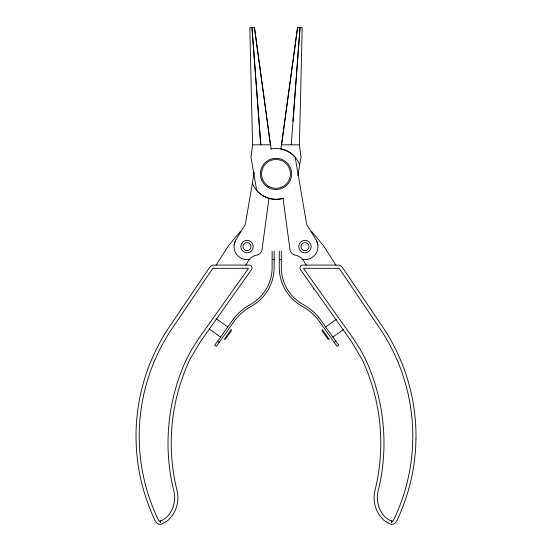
<?xml version="1.0" encoding="UTF-8"?>
<svg xmlns="http://www.w3.org/2000/svg" width="552" height="552" viewBox="0 0 552 552"><rect width="100%" height="100%" fill="white"/><g stroke="black" fill="none" stroke-linecap="round" stroke-linejoin="round"><path stroke-width="0.83" d="M160.459 522.785L160.101 521.185A2.125 2.125 0 0 1 158.472 520.163L158.362 519.956A192.772 192.772 0 0 1 139.546 447.32L139.242 438.93A192.855 192.855 0 0 1 172.41 328.04L212.113 269.417A2.581 2.581 0 0 1 214.135 268.3L248.538 268.3L198.237 339.218L192.027 348.988L186.928 358.276A199.81 199.81 0 0 0 173.866 491.114L174.128 492.246A27.6 27.6 0 0 1 167.891 515.941A18.057 18.057 0 0 1 161.584 520.584L160.177 521.198L160.632 521.005M297.873 175.55L301.033 157.113L299.432 144.817L302.185 27.6L297.542 27.6L280.899 148.936C289.324 150.586 296.741 156.72 299.715 164.806M291.221 144.817L300.046 27.6L293.002 121.378M271.101 148.936L254.458 27.6L249.814 27.6L252.568 144.817L250.967 157.113L256.673 190.419C262.931 197.871 273.682 201.163 283.01 198.306L289.972 249.504A6.831 6.831 0 0 0 295.21 255.176A12.73 12.73 0 0 1 302.579 259.178L306.243 265.091M297.542 27.6L281.603 144.817L299.432 144.817M268.99 198.306L262.027 249.504A6.831 6.831 0 0 1 256.79 255.176A12.73 12.73 0 0 0 249.421 259.178L245.757 265.091M254.244 172.286L245.309 224.478L235.752 240.099L234.117 244.909M391.789 521.198L391.541 522.785L391.899 521.185A2.125 2.125 0 0 0 393.528 520.163L393.638 519.956A192.772 192.772 0 0 0 412.454 447.32L412.758 438.93A192.855 192.855 0 0 0 379.59 328.04L339.887 269.417A2.581 2.581 0 0 0 337.865 268.3L303.462 268.3L353.763 339.218L359.973 348.988L365.072 358.276A199.81 199.81 0 0 1 378.134 491.114L377.872 492.246A27.6 27.6 0 0 0 384.109 515.941A18.057 18.057 0 0 0 390.416 520.584L391.879 521.198L391.368 521.005M391.541 522.785L391.699 522.019L391.699 522.799M216.136 265.091L228.197 246.13L240.444 231.357M224.14 339.57L231.329 329.447M225.299 339.321L231.474 330.62M325.714 326.894L336.478 319.256M332.897 337.017L343.668 329.378M334.229 342.357L335.864 341.198M283.438 198.189C271.246 202.26 256.763 195.291 252.374 183.202M249.221 259.412L245.323 259.516A13.013 13.013 0 0 1 235.752 240.099M160.211 521.198L160.301 522.799M252.568 144.817L270.397 144.817L254.458 27.6M272.136 259.654L274.137 259.654M279.312 259.654L281.313 259.654M302.779 259.412L306.677 259.516A13.013 13.013 0 0 0 316.248 240.099L306.691 224.478L295.175 157.175A25.44 25.44 0 0 0 270.97 148.964M216.294 318.78L227.734 326.894M209.111 328.902L220.552 337.017M217.585 341.198L219.22 342.357M311.556 231.357L323.803 246.13L335.864 265.091M318.759 317.331L338.721 345.228L337.093 346.38L318.394 320.043A54.117 54.117 0 0 0 302.151 306.263A44.367 44.367 0 0 1 279.271 267.499L279.312 251.139M322.12 329.447L329.309 339.57M321.975 330.62L328.15 339.321M313.15 288.344L313.598 289.007M316.248 240.099L317.883 244.909M281.313 251.139L281.347 269.866A42.359 42.359 0 0 0 301.082 303.303L303.158 304.531A55.993 55.993 0 0 1 310.824 309.644L311.542 310.224A55.993 55.993 0 0 1 318.732 317.31M274.137 251.139L274.171 267.499A44.367 44.367 0 0 1 251.291 306.263A54.117 54.117 0 0 0 235.048 320.043L216.356 346.38L214.728 345.228L234.69 317.331A55.966 55.966 0 0 1 241.907 310.231L242.625 309.644A55.966 55.966 0 0 1 250.256 304.559L252.367 303.303A42.359 42.359 0 0 0 272.101 269.866L272.136 251.139M415.966 438.978L415.656 447.506A196.029 196.029 0 0 1 396.508 521.385A5.334 5.334 0 0 1 391.202 524.379L389.112 523.517A21.273 21.273 0 0 1 381.68 518.038A30.795 30.795 0 0 1 375.001 490.397A196.622 196.622 0 0 0 362.181 359.662L351.12 341.026L300.426 269.555A2.898 2.898 0 0 1 302.862 265.091L337.762 265.091A5.775 5.775 0 0 1 342.509 267.575L382.26 326.267A196.029 196.029 0 0 1 415.966 438.978M190.288 358.745L189.819 359.662A196.622 196.622 0 0 0 176.999 490.397A30.795 30.795 0 0 1 170.32 518.038A21.273 21.273 0 0 1 162.888 523.517L160.798 524.379A5.334 5.334 0 0 1 155.491 521.385A196.029 196.029 0 0 1 136.344 447.506L136.034 438.978A196.029 196.029 0 0 1 169.74 326.267L209.491 267.575A5.775 5.775 0 0 1 214.238 265.091L249.138 265.091A2.898 2.898 0 0 1 251.415 269.776L200.88 341.026L190.288 358.745M243.246 241.686L242.632 242.218A6.21 6.21 0 0 0 244.646 252.347L245.419 252.602A6.21 6.21 0 0 0 248.628 252.602L250.125 251.988A6.21 6.21 0 0 0 251.408 242.218L250.801 241.686A6.21 6.21 0 0 0 244.646 240.872L243.246 241.686M301.199 241.686L300.592 242.218A6.21 6.21 0 0 0 301.875 251.988L303.372 252.602A6.21 6.21 0 0 0 306.581 252.602L307.354 252.347A6.21 6.21 0 0 0 309.368 242.218L307.354 240.872A6.21 6.21 0 0 0 301.199 241.686M253.734 51.039L251.953 27.6L260.779 144.817L253.734 51.039M244.584 249.787A4.002 4.002 0 0 0 250.994 247.13A4.002 4.002 0 0 0 245.488 242.908A4.002 4.002 0 0 0 244.584 249.787M268.189 187.425A15.622 15.622 0 0 0 291.622 173.901A15.622 15.622 0 0 0 268.189 160.377A15.622 15.622 0 0 0 268.189 187.425M268.783 186.397A14.428 14.428 0 0 0 290.428 173.901A14.428 14.428 0 0 0 268.783 161.405A14.428 14.428 0 0 0 268.783 186.397M302.972 250.077A4.002 4.002 0 0 0 308.982 246.613A4.002 4.002 0 0 0 302.972 243.142A4.002 4.002 0 0 0 302.972 250.077"/></g></svg>
